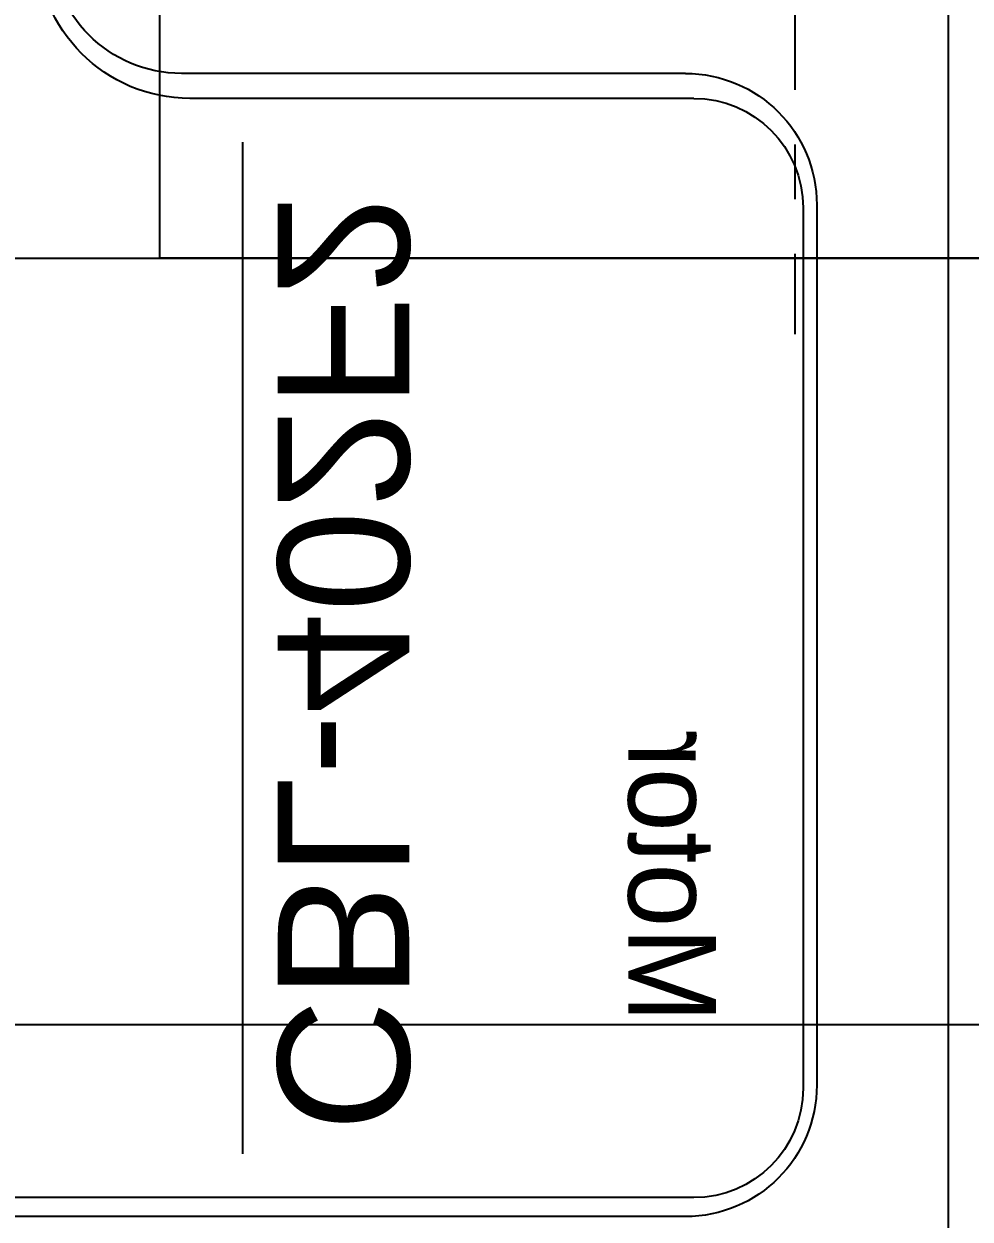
# Model space of a CAD drawing. Header units: inches. Extents: x 0 to 77285, y -118 to 40065.
# Drawn here: x 4388.03 to 4409.64, y 23571.11 to 23598.4 of the extents above; entities that cross this region are included whole.
import ezdxf
from ezdxf.enums import TextEntityAlignment as Align

# ---------------------------------------------------------------- set-up
doc = ezdxf.new("R2010")
doc.units = ezdxf.units.IN
doc.header["$LTSCALE"] = 5
doc.header["$MEASUREMENT"] = 0
doc.linetypes.add('CENTER', pattern=[2, 1.25, -0.25, 0.25, -0.25])
for name, color, linetype in [('11', 1, 'CENTER'), ('44', 4, 'Continuous'), ('99', 181, 'Continuous'), ('A', 8, 'Continuous')]:
    doc.layers.add(name, color=color, linetype=linetype)
doc.styles.add('SCI', font='')
doc.styles.get('SCI').set_extended_font_data('Gulim')

# ---------------------------------------------------------------- blocks, each defined once
blk = doc.blocks.new('A$C9c3b0687E')
for p, q in [((114.497, 28.5), (8.5, 28.5)), ((114.5, 28.5), (8.5, 28.5)), ((36.598, 25.5), (16.497, 25.5)), ((36.528, 25.19), (16.428, 25.19)), ((13.928, 22.69), (13.928, 0.69)), ((39.028, 22.69), (39.028, 11.19)), ((13.497, 22.5), (13.497, 0.5)), ((39.598, 22.5), (39.598, 11)), ((38.028, 12.389), (14.928, 12.389))]:
    blk.add_line(p, q)
for centre, radius, start, end in [((16.497, 22.5), 3, 90, 180), ((36.598, 22.5), 3, 0, 90), ((16.428, 22.69), 2.5, 90, 180), ((36.528, 22.69), 2.5, 0, 90), ((42.528, 11.19), 3.5, 180, 270), ((42.598, 11), 3, 180, 270)]:
    blk.add_arc(centre, radius, start, end)
at = {"style": 'SCI'}
blk.add_text('Motor', height=2, dxfattribs=at).set_placement((17.923, 21.198))
at = {"style": 'SCI', "width": 0.959345}
blk.add_text('CBL-402F2', height=3, dxfattribs=at).set_placement((15.428, 13.195), (36.835, 13.195), align=Align.FIT)
blk = doc.blocks.new('A$C9345a28b')
at = {"layer": '99'}
blk.add_blockref('A$C9c3b0687E', (-22.879, -97.5, 0), dxfattribs=at)
blk = doc.blocks.new('A$C368a4807')
blk.add_blockref('A$C9345a28b', (0, 0))
blk = doc.blocks.new('af!@$!2^^&&@$aD읾ㅇㄹA$C5BB358B1')
for p, q in [((1.737, 42), (1.737, 0)), ((1.737, 0), (11.237, 0))]:
    blk.add_line(p, q)
at = {"layer": '11'}
blk.add_line((21.833, 14.5), (0, 14.5), dxfattribs=at)
blk = doc.blocks.new('A$C9cdbb54b')
blk.add_line((12.5, -675, 0), (12.5, 0))
at = {"layer": 'A'}
blk.add_line((-5, -675, 0), (-5, 0), dxfattribs=at)
at = {"layer": '44', "extrusion": (0, 0, -1), "xscale": -1, "zscale": -1}
blk.add_blockref('af!@$!2^^&&@$aD읾ㅇㄹA$C5BB358B1', (-10.763, -87), dxfattribs=at)

msp = doc.modelspace()

# ---------------------------------------------------------------- block references
at = {"xscale": -1, "rotation": 270}
for name in ['A$C9cdbb54b', 'A$C368a4807']:
    msp.add_blockref(name, (4478.13583863, 23580.5504763, -0.00000001), dxfattribs=at)

doc.saveas('drawing.dxf')
